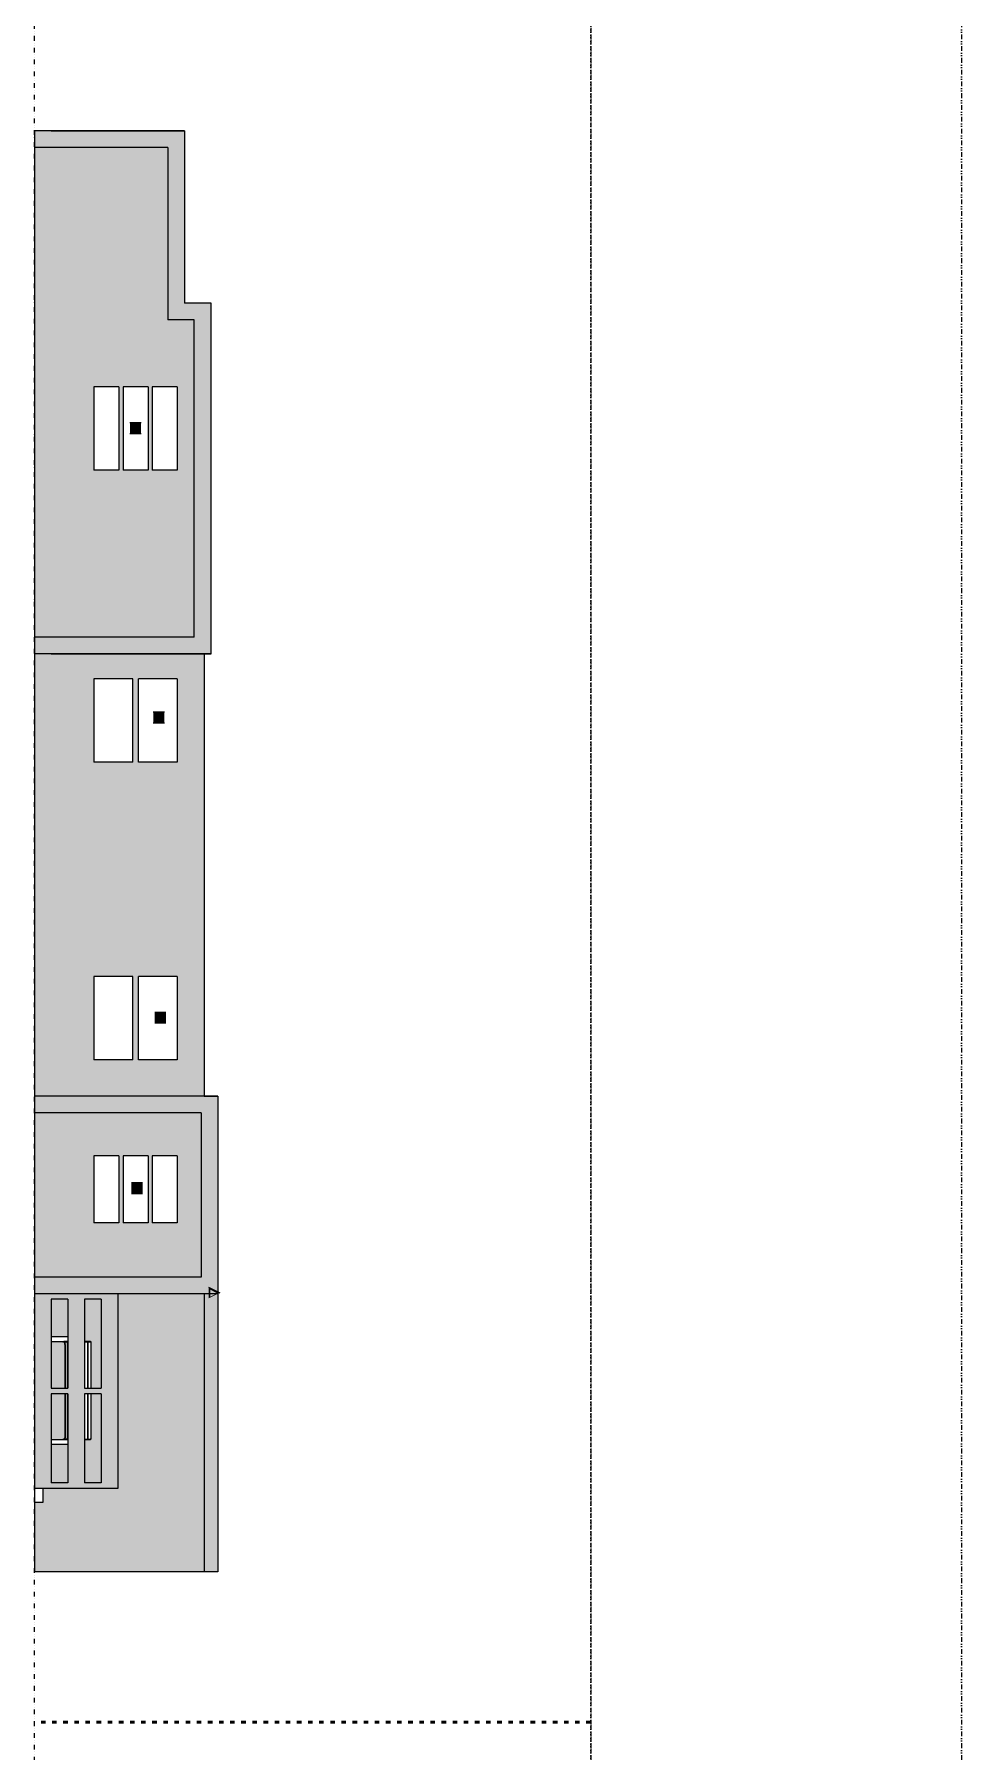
# Model space of a CAD drawing. Header units: millimetres. Extents: x 60252 to 149408, y 10197 to 135197.
# Drawn here: x 60252 to 85252, y 43402 to 89695 of the extents above; entities that cross this region are included whole.
import ezdxf

# ---------------------------------------------------------------- set-up
doc = ezdxf.new("R2010")
doc.units = ezdxf.units.MM
doc.linetypes.add('ACAD_ISO03W100', pattern=[30, 12, -18])
doc.linetypes.add('DIVIDE', pattern=[31.75, 12.7, -6.35, 0, -6.35, 0, -6.35])
for name, color, linetype in [('EXT. Highlight HATCH', 27, 'Continuous'), ('EXT.WALL HATCH', 33, 'Continuous'), ('Floorplan -Outline', 40, 'Continuous'), ('IOT SMART DEVICES', 181, 'Continuous'), ('Plot', 157, 'DIVIDE'), ('Stairs', 84, 'Continuous'), ('Window', 20, 'Continuous')]:
    doc.layers.add(name, color=color, linetype=linetype)
doc.layers.add('Property Line', color=157, linetype='ACAD_ISO03W100', lineweight=50)

msp = doc.modelspace()

# ---------------------------------------------------------------- hatches: boundary and pattern name
at = {"layer": 'EXT. Highlight HATCH', "ltscale": 0.25}
h = msp.add_hatch(color=256, dxfattribs=at)
h.dxf.hatch_style = 1
h.paths.add_polyline_path([(64565, 81997), (64565, 73447), (60252, 73447), (60252, 72997), (65015, 72997), (65015, 82447), (64302, 82447), (64302, 87097), (60702, 87097), (60252, 87097), (60252, 86647), (63852, 86647), (63852, 81997)])
h = msp.add_hatch(color=256, dxfattribs=at)
h.dxf.hatch_style = 1
h.paths.add_polyline_path([(64752, 60622), (64752, 56197), (60252, 56197), (60252, 55747), (65202, 55747), (65202, 61072), (60252, 61072), (60252, 60622)])
h = msp.add_hatch(color=256, dxfattribs=at)
h.dxf.hatch_style = 1
h.paths.add_polyline_path([(62502, 55747), (60252, 55747), (60252, 50497), (62502, 50497)])
h.paths.add_polyline_path([(62052, 53197), (61602, 53197), (61602, 55597), (62052, 55597)], flags=16)
h.paths.add_polyline_path([(61703, 54453), (61685, 54453), (61602, 54453), (61602, 54464), (61761, 54464), (61770, 54464), (61775, 54453)], flags=0)
h.paths.add_polyline_path([(61152, 53197), (60702, 53197), (60702, 55597), (61152, 55597)], flags=16)
edge = h.paths.add_edge_path(flags=16)
edge.add_line((61087, 54436), (61087, 54313))
edge.add_line((61087, 54313), (61078, 54371))
edge.add_line((61078, 54371), (61072, 54371))
edge.add_line((61072, 54371), (60702, 54461))
edge.add_line((60702, 54461), (61043, 54461))
edge.add_line((61043, 54461), (61043, 54464))
edge.add_line((61043, 54464), (61047, 54464))
edge.add_line((61047, 54464), (61114, 54464))
edge.add_line((61114, 54464), (61129, 54464))
edge.add_line((61129, 54464), (61148, 54464))
edge.add_line((61148, 54464), (61151, 54464))
edge.add_line((61151, 54464), (61159, 54409))
edge.add_ellipse((61039, 54423), major_axis=(0, 30), ratio=0.996112, start_angle=-81.0427, end_angle=0, ccw=False)
h.paths.add_polyline_path([(62052, 53047), (62052, 50647), (61602, 50647), (61602, 53047)], flags=16)
h.paths.add_polyline_path([(61770, 51828), (61694, 51828), (61694, 51818), (61761, 51818), (61770, 51825)], flags=0)
h.paths.add_polyline_path([(61152, 53047), (61152, 50647), (60702, 50647), (60702, 53047)], flags=16)
edge = h.paths.add_edge_path(flags=16)
edge.add_line((61087, 53047), (61087, 51828))
edge.add_line((61087, 51828), (61138, 51828))
edge.add_line((61138, 51828), (61151, 51828))
edge.add_line((61151, 51828), (61151, 51828))
edge.add_line((61151, 51828), (61151, 51821))
edge.add_line((61151, 51821), (61018, 51821))
edge.add_line((61018, 51821), (61018, 51828))
edge.add_line((61018, 51828), (61039, 51828))
edge.add_ellipse((61039, 51858), major_axis=(0, -30), ratio=0.996112, start_angle=0, end_angle=81.0427)
edge.add_line((61069, 51854), (61071, 51866))
edge.add_line((61071, 51866), (61071, 51903))
edge.add_line((61071, 51903), (61087, 53047))
h.paths.add_polyline_path([(61114, 51828), (61047, 51828), (61043, 51828), (61039, 51828), (61048, 51828)], flags=0)
h = msp.add_hatch(color=256, dxfattribs=at)
h.dxf.hatch_style = 1
h.paths.add_polyline_path([(65202, 48247), (65202, 55747), (64827, 55747), (64827, 48247)])
at = {"layer": 'EXT.WALL HATCH', "ltscale": 0.25}
h = msp.add_hatch(color=256, dxfattribs=at)
h.dxf.hatch_style = 1
h.paths.add_polyline_path([(63852, 86647), (60252, 86647), (60252, 73447), (64565, 73447), (64565, 81997), (63852, 81997)])
h.paths.add_polyline_path([(62532, 80197), (62532, 77947), (61857, 77947), (61857, 80197)], flags=16)
h.paths.add_polyline_path([(62645, 80197), (63320, 80197), (63320, 77947), (62645, 77947)], flags=16)
h.paths.add_polyline_path([(63432, 80197), (64107, 80197), (64107, 77947), (63432, 77947)], flags=16)
h = msp.add_hatch(color=256, dxfattribs=at)
h.dxf.hatch_style = 1
h.paths.add_polyline_path([(64752, 56197), (64752, 60622), (60252, 60622), (60252, 56197)])
h.paths.add_polyline_path([(61857, 57659), (61857, 59459), (62532, 59459), (62532, 57659)], flags=16)
h.paths.add_polyline_path([(62645, 57659), (62645, 59459), (63320, 59459), (63320, 57659)], flags=16)
h.paths.add_polyline_path([(63432, 57659), (63432, 59459), (64107, 59459), (64107, 57659)], flags=16)
h.paths.add_polyline_path([(64827, 61072), (64827, 72997), (60702, 72997), (60252, 72997), (60252, 61072)])
h.paths.add_polyline_path([(61857, 64297), (62907, 64297), (62907, 62047), (61857, 62047)], flags=16)
h.paths.add_polyline_path([(63057, 64297), (64107, 64297), (64107, 62047), (63057, 62047)], flags=16)
h.paths.add_polyline_path([(61857, 70072), (61857, 72322), (62907, 72322), (62907, 70072)], flags=16)
h.paths.add_polyline_path([(63057, 70072), (63057, 72322), (64107, 72322), (64107, 70072)], flags=16)
h = msp.add_hatch(color=256, dxfattribs=at)
h.dxf.hatch_style = 1
h.paths.add_polyline_path([(64827, 55747), (64527, 55747), (62502, 55747), (62502, 50497), (60477, 50497), (60477, 50122), (60252, 50122), (60252, 48247), (64827, 48247)])
h = msp.add_hatch(color=256, dxfattribs=at)
h.dxf.hatch_style = 1
h.paths.add_polyline_path([(61152, 50647), (61152, 51692), (60702, 51692), (60702, 50647)])
edge = h.paths.add_edge_path()
edge.add_line((61018, 51821), (61018, 51828))
edge.add_line((61018, 51828), (61039, 51828))
edge.add_ellipse((61039, 51858), major_axis=(0, -30), ratio=0.996112, start_angle=0, end_angle=81.0427)
edge.add_line((61069, 51854), (61071, 51866))
edge.add_line((61071, 51866), (61071, 51908))
edge.add_ellipse((61072, 51903), major_axis=(0, -7.5), ratio=0.088092, start_angle=-180, end_angle=-90, ccw=False)
edge.add_line((61072, 51911), (61081, 51911))
edge.add_line((61081, 51911), (61081, 53047))
edge.add_line((61081, 53047), (60702, 53047))
edge.add_line((60702, 53047), (60702, 51821))
edge.add_line((60702, 51821), (61018, 51821))
h.paths.add_polyline_path([(62052, 50647), (62052, 53047), (61775, 53047), (61775, 51828), (61770, 51828), (61770, 51818), (61761, 51818), (61694, 51818), (61677, 51818), (61602, 51818), (61602, 50647)])
h.paths.add_polyline_path([(62052, 53197), (62052, 55597), (61602, 55597), (61602, 54464), (61677, 54464), (61694, 54464), (61761, 54464), (61770, 54464), (61770, 54453), (61775, 54453), (61775, 53197)])
edge = h.paths.add_edge_path()
edge.add_line((61081, 53197), (61081, 54371))
edge.add_line((61081, 54371), (61071, 54371))
edge.add_ellipse((61072, 54378), major_axis=(0, 7.5), ratio=0.088092, start_angle=90, end_angle=180, ccw=False)
edge.add_line((61071, 54378), (61071, 54416))
edge.add_line((61071, 54416), (61069, 54428))
edge.add_ellipse((61039, 54423), major_axis=(0, 30), ratio=0.996112, start_angle=-81.0427, end_angle=0)
edge.add_line((61039, 54453), (61019, 54453))
edge.add_line((61019, 54453), (61018, 54453))
edge.add_line((61018, 54453), (61018, 54461))
edge.add_line((61018, 54461), (60702, 54461))
edge.add_line((60702, 54461), (60702, 53197))
edge.add_line((60702, 53197), (61081, 53197))
h.paths.add_polyline_path([(61152, 54590), (61152, 55597), (60702, 55597), (60702, 54590)])
h.paths.add_polyline_path([(61152, 53197), (61152, 54453), (61138, 54453), (61138, 53197)])
h.paths.add_polyline_path([(61152, 51828), (61152, 53047), (61138, 53047), (61138, 51828)])
at = {"layer": 'IOT SMART DEVICES', "ltscale": 10}
h = msp.add_hatch(color=256, dxfattribs=at)
h.dxf.hatch_style = 1
h.paths.add_polyline_path([(62830, 78930), (63130, 78930), (63130, 79230), (62830, 79230)])
h = msp.add_hatch(color=256, dxfattribs=at)
h.dxf.hatch_style = 1
h.paths.add_polyline_path([(63460, 71130), (63760, 71130), (63760, 71430), (63460, 71430)])
h = msp.add_hatch(color=256, dxfattribs=at)
h.dxf.hatch_style = 1
h.paths.add_polyline_path([(63500, 63040), (63800, 63040), (63800, 63340), (63500, 63340)])
h = msp.add_hatch(color=256, dxfattribs=at)
h.dxf.hatch_style = 1
h.paths.add_polyline_path([(62870, 58440), (63170, 58440), (63170, 58740), (62870, 58740)])
h = msp.add_hatch(color=256, dxfattribs=at)
h.dxf.hatch_style = 1
h.paths.add_polyline_path([(65250, 55770), (64950, 55920), (64950, 55620)])
h.paths.add_polyline_path([(64972, 55884), (65200, 55770), (64972, 55656)], flags=16)

# ---------------------------------------------------------------- linework, layer by layer
at = {"extrusion": (1, -1.83697e-16, 0)}
for p, q in [((60702, 54590), (61152, 54590)), ((60702, 54461), (61043, 54461)), ((61018, 54461), (61018, 54453)), ((61019, 54453), (61018, 54453)), ((61019, 54453), (61019, 54461)), ((61019, 54453), (61043, 54453)), ((61039, 54453), (61048, 54453)), ((61043, 54464), (61043, 54453)), ((61043, 54464), (61047, 54464)), ((61047, 54453), (61043, 54453)), ((61047, 54464), (61114, 54464)), ((61114, 54453), (61047, 54453)), ((61048, 54453), (61087, 54453)), ((61071, 54416), (61069, 54428)), ((61071, 54416), (61079, 54416)), ((61071, 54378), (61071, 54416)), ((61081, 54371), (61072, 54371)), ((61077, 54428), (61079, 54416)), ((61079, 54378), (61079, 54416)), ((61081, 54453), (61087, 54453)), ((61081, 54453), (61081, 54453)), ((61081, 54371), (61081, 53197)), ((61081, 54371), (61087, 54371)), ((61087, 54453), (61138, 54453)), ((61087, 53197), (61087, 54453)), ((61114, 54464), (61129, 54464)), ((61129, 54453), (61114, 54453)), ((61129, 54464), (61148, 54464)), ((61129, 54453), (61129, 54464)), ((61129, 54453), (61148, 54453)), ((61138, 54453), (61138, 53197)), ((61152, 54453), (61138, 54453)), ((61148, 54464), (61151, 54464)), ((61151, 54453), (61148, 54453)), ((61151, 54464), (61151, 54453)), ((61602, 54464), (61677, 54464)), ((61602, 54453), (61685, 54453)), ((61602, 54453), (61677, 54453)), ((61677, 54464), (61694, 54464)), ((61694, 54453), (61677, 54453)), ((61685, 54453), (61685, 53197)), ((61703, 54453), (61685, 54453)), ((61694, 54464), (61761, 54464)), ((61694, 54453), (61694, 54464)), ((61694, 54453), (61761, 54453)), ((61703, 54453), (61775, 54453)), ((61703, 53197), (61703, 54453)), ((61761, 54464), (61770, 54464)), ((61770, 54453), (61761, 54453)), ((61770, 54464), (61770, 54453)), ((61775, 54453), (61775, 53197)), ((61081, 53047), (61081, 51911)), ((61087, 51828), (61087, 53047)), ((61138, 53047), (61138, 51828)), ((61685, 53047), (61685, 51828)), ((61703, 51828), (61703, 53047)), ((61775, 53047), (61775, 51828)), ((61071, 51866), (61069, 51854)), ((61071, 51903), (61071, 51866)), ((61071, 51866), (61079, 51866)), ((61081, 51911), (61072, 51911)), ((61077, 51854), (61079, 51866)), ((61079, 51903), (61079, 51866)), ((61081, 51911), (61087, 51911)), ((60702, 51821), (61043, 51821)), ((60702, 51692), (61152, 51692)), ((61018, 51828), (61018, 51821)), ((61019, 51828), (61018, 51828)), ((61019, 51828), (61019, 51821)), ((61019, 51828), (61043, 51828)), ((61039, 51828), (61048, 51828)), ((61043, 51828), (61043, 51818)), ((61047, 51828), (61043, 51828)), ((61043, 51818), (61047, 51818)), ((61114, 51828), (61047, 51828)), ((61047, 51818), (61114, 51818)), ((61048, 51828), (61087, 51828)), ((61138, 51828), (61087, 51828)), ((61129, 51828), (61114, 51828)), ((61114, 51818), (61129, 51818)), ((61129, 51828), (61129, 51818)), ((61129, 51828), (61148, 51828)), ((61129, 51818), (61148, 51818)), ((61152, 51828), (61138, 51828)), ((61151, 51828), (61148, 51828)), ((61148, 51818), (61151, 51818)), ((61151, 51828), (61151, 51818)), ((61602, 51828), (61685, 51828)), ((61602, 51828), (61677, 51828)), ((61602, 51818), (61677, 51818)), ((61694, 51828), (61677, 51828)), ((61677, 51818), (61694, 51818)), ((61685, 51828), (61703, 51828)), ((61694, 51828), (61761, 51828)), ((61694, 51828), (61694, 51818)), ((61694, 51818), (61761, 51818)), ((61703, 51828), (61775, 51828)), ((61770, 51828), (61761, 51828)), ((61761, 51818), (61770, 51818)), ((61770, 51828), (61770, 51818))]:
    msp.add_line(p, q, dxfattribs=at)
at = {"ltscale": 0.25}
for p, q in [((61151, 54453), (61151, 54453)), ((61151, 51828), (61151, 51828))]:
    msp.add_line(p, q, dxfattribs=at)
for centre, major_axis, ratio, start_param, end_param in [((61039, 54423), (0, 30), 0.996112, -1.414462, 0), ((61048, 54423), (0, 30), 0.966169, -1.414462, 0), ((61072, 54378), (0, 7.5), 0.088092, 1.570796, 3.141593), ((61081, 54378), (0, -7.5), 0.257911, -1.570796, 0), ((61039, 51858), (0, -30), 0.996112, 0, 1.414462), ((61048, 51858), (0, -30), 0.966169, 0, 1.414462), ((61072, 51903), (0, -7.5), 0.088092, -3.141593, -1.570796), ((61081, 51903), (0, 7.5), 0.257911, 0, 1.570796)]:
    msp.add_ellipse(centre, major_axis=major_axis, ratio=ratio, start_param=start_param, end_param=end_param)
for centre, major_axis in [((61076, 54393), (0, 3.75)), ((61076, 51888), (0, -3.75)), ((61076, 51888), (0, -3.75)), ((61076, 51888), (0, -3.75)), ((61076, 51888), (0, -3.75)), ((61076, 51888), (0, -3.75)), ((61076, 51888), (0, -3.75)), ((61076, 51888), (0, -3.75)), ((61076, 51888), (0, -3.75)), ((61076, 51888), (0, -3.75)), ((61076, 51888), (0, -3.75)), ((61076, 51888), (0, -3.75)), ((61076, 51888), (0, -3.75)), ((61076, 51888), (0, -3.75)), ((61076, 51888), (0, -3.75)), ((61076, 51888), (0, -3.75)), ((61076, 51888), (0, -3.75)), ((61076, 51888), (0, -3.75)), ((61076, 51888), (0, -3.75)), ((61076, 51888), (0, -3.75)), ((61076, 51888), (0, -3.75)), ((61076, 51888), (0, -3.75)), ((61076, 51888), (0, -3.75)), ((61076, 51888), (0, -3.75)), ((61076, 51888), (0, -3.75)), ((61076, 51888), (0, -3.75))]:
    msp.add_ellipse(centre, major_axis=major_axis, ratio=0.088092)
at = {"layer": 'EXT.WALL HATCH', "ltscale": 0.25}
msp.add_line((64827, 61072), (65202, 61072), dxfattribs=at)
at = {"layer": 'Floorplan -Outline', "ltscale": 0.25}
for p, q in [((60252, 87097), (60252, 48247)), ((64302, 87097), (60252, 87097)), ((60702, 87097), (64302, 87097)), ((64302, 87097), (64302, 82447)), ((63852, 86647), (60252, 86647)), ((63852, 86647), (63852, 81997)), ((65015, 82447), (64302, 82447)), ((65015, 72997), (65015, 82447)), ((64565, 81997), (63852, 81997)), ((64565, 73447), (64565, 81997)), ((64565, 73447), (60252, 73447)), ((65015, 72997), (60252, 72997)), ((60702, 72997), (65015, 72997)), ((64827, 72997), (64827, 61072)), ((65202, 61072), (60252, 61072)), ((65202, 61072), (65202, 48247)), ((64752, 60622), (60252, 60622)), ((64752, 60622), (64752, 56197)), ((64752, 56197), (60252, 56197)), ((65202, 55747), (60252, 55747)), ((64827, 55747), (60252, 55747)), ((60702, 55597), (60702, 53197)), ((61152, 55597), (60702, 55597)), ((61152, 55597), (61152, 53197)), ((61602, 55597), (61602, 53197)), ((62052, 55597), (61602, 55597)), ((62052, 55597), (62052, 53197)), ((62502, 55747), (62502, 50497)), ((65202, 55747), (64752, 55747)), ((64827, 55747), (64827, 48247)), ((60702, 53197), (61152, 53197)), ((60702, 53047), (60702, 50647)), ((61152, 53047), (60702, 53047)), ((61152, 53047), (61152, 50647)), ((61602, 53197), (62052, 53197)), ((62052, 53047), (61602, 53047)), ((61602, 53047), (61602, 50647)), ((62052, 53047), (62052, 50647)), ((62502, 50497), (60252, 50497)), ((61152, 50647), (60702, 50647)), ((62052, 50647), (61602, 50647)), ((65202, 48247), (60252, 48247))]:
    msp.add_line(p, q, dxfattribs=at)
at = {"layer": 'IOT SMART DEVICES', "ltscale": 10}
for p, q in [((62830, 79230), (63130, 79230)), ((63130, 78930), (62830, 78930)), ((63460, 71430), (63760, 71430)), ((63760, 71130), (63460, 71130)), ((63500, 63340), (63800, 63340)), ((63800, 63040), (63500, 63040)), ((62870, 58740), (63170, 58740)), ((63170, 58440), (62870, 58440)), ((64950, 55920), (65250, 55770)), ((64972, 55884), (65200, 55770)), ((64972, 55884), (64972, 55656))]:
    msp.add_line(p, q, dxfattribs=at)
at = {"layer": 'Plot', "ltscale": 10}
for p, q in [((60252, 35197), (60252, 110197)), ((75252, 110197), (75252, 35197)), ((75252, 109391), (75252, 35197)), ((85252, 109391), (85252, 35197))]:
    msp.add_line(p, q, dxfattribs=at)
at = {"layer": 'Property Line', "ltscale": 10}
msp.add_line((75252, 44197), (60252, 44197), dxfattribs=at)
at = {"layer": 'Stairs', "ltscale": 0.25}
for p, q in [((60477, 50497), (60477, 50122)), ((60477, 50122), (60252, 50122))]:
    msp.add_line(p, q, dxfattribs=at)
at = {"layer": 'Window', "ltscale": 0.25}
for p, q in [((61857, 80197), (61857, 77947)), ((62532, 80197), (61857, 80197)), ((62532, 80197), (62532, 77947)), ((62645, 80197), (62645, 77947)), ((63320, 80197), (62645, 80197)), ((63320, 80197), (63320, 77947)), ((64107, 80197), (63432, 80197)), ((63432, 80197), (63432, 77947)), ((64107, 80197), (64107, 77947)), ((62532, 77947), (61857, 77947)), ((63320, 77947), (62645, 77947)), ((64107, 77947), (63432, 77947)), ((61857, 72322), (61857, 70072)), ((62907, 72322), (61857, 72322)), ((62907, 70072), (62907, 72322)), ((64107, 72322), (63057, 72322)), ((63057, 70072), (63057, 72322)), ((64107, 72322), (64107, 70072)), ((62907, 70072), (61857, 70072)), ((64107, 70072), (63057, 70072)), ((61857, 64297), (61857, 62047)), ((62907, 64297), (61857, 64297)), ((62907, 62047), (62907, 64297)), ((64107, 64297), (63057, 64297)), ((63057, 62047), (63057, 64297)), ((64107, 64297), (64107, 62047)), ((62907, 62047), (61857, 62047)), ((64107, 62047), (63057, 62047)), ((61857, 59459), (61857, 57659)), ((62532, 59459), (61857, 59459)), ((62532, 59459), (62532, 57659)), ((63320, 59459), (62645, 59459)), ((62645, 59459), (62645, 57659)), ((63320, 59459), (63320, 57659)), ((64107, 59459), (63432, 59459)), ((63432, 59459), (63432, 57659)), ((64107, 59459), (64107, 57659)), ((62532, 57659), (61857, 57659)), ((63320, 57659), (62645, 57659)), ((64107, 57659), (63432, 57659))]:
    msp.add_line(p, q, dxfattribs=at)

doc.saveas('drawing.dxf')
